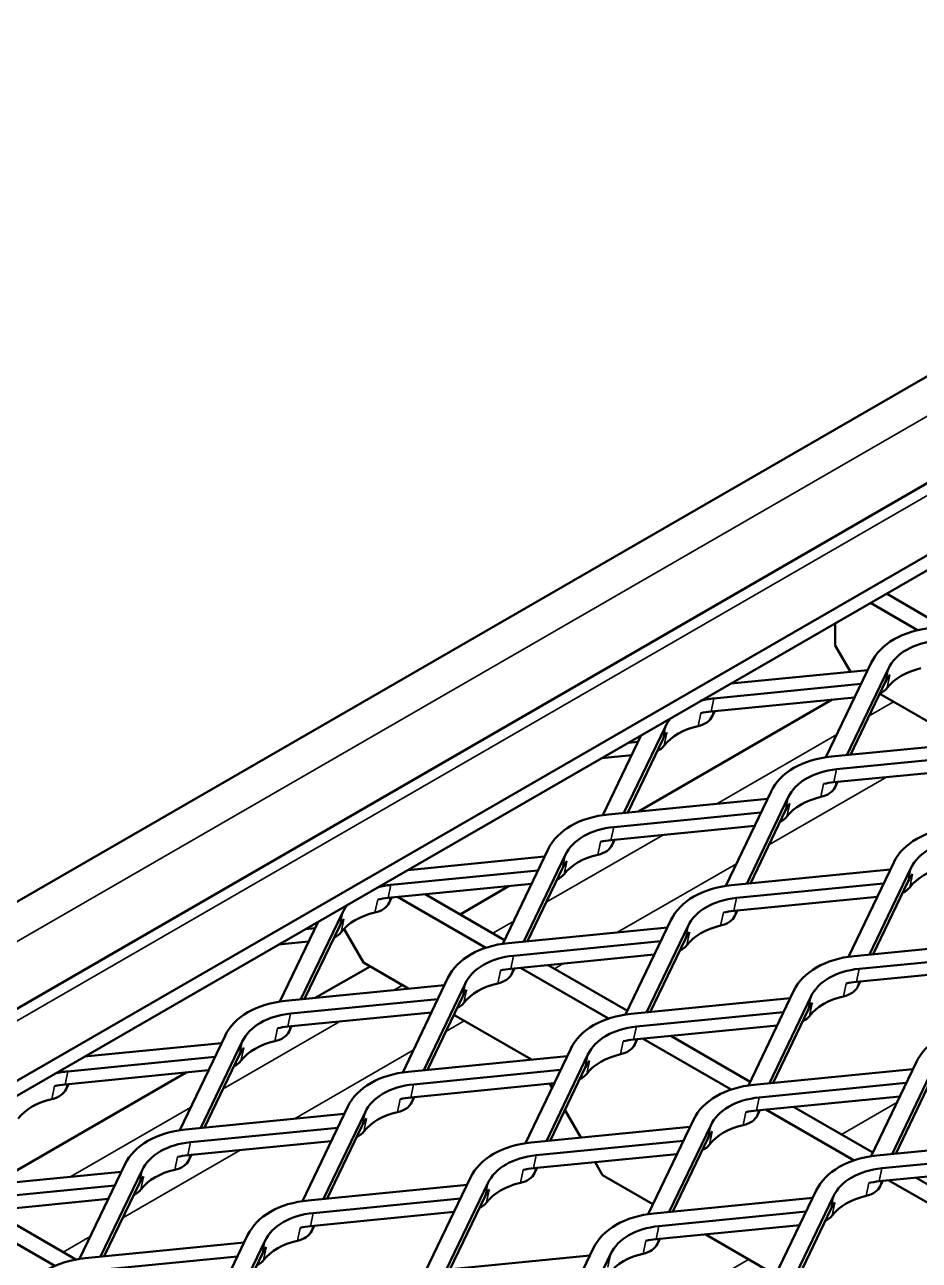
# Model space of a CAD drawing. Header units: millimetres. Extents: x 0 to 1485, y 0 to 1050.
# Drawn here: x 1001.5 to 1099.4, y 458.4 to 593.7 of the extents above; entities that cross this region are included whole.
import ezdxf

# ---------------------------------------------------------------- set-up
doc = ezdxf.new("R2010")
doc.units = ezdxf.units.MM
doc.header["$LTSCALE"] = 2.5
doc.layers.add('Sichtbar (ISO)', color=7, linetype='Continuous', lineweight=50)
doc.layers.add('Sichtbar schmal (ISO)', color=7, linetype='Continuous', lineweight=35)

msp = doc.modelspace()

# ---------------------------------------------------------------- linework, layer by layer
at = {"layer": 'Sichtbar (ISO)'}
for p, q in [((1166.9679, 593.6837), (744.118, 349.5513)), ((764.1597, 349.4112), (1168.3821, 582.7891)), ((1168.3821, 574.9043), (779.4734, 350.3678)), ((1168.3821, 573.2713), (780.8876, 349.5513)), ((1099.2626, 527.3971), (1094.0941, 530.3811)), ((1095.8618, 531.4017), (1100.6846, 528.6173)), ((1090.2468, 525.7104), (1090.2468, 528.1599)), ((1090.2468, 525.7104), (1091.9007, 522.8458)), ((1089.2239, 513.4883), (1094.1785, 523.8255)), ((1093.7983, 523.0324), (1078.8121, 521.5581)), ((1096.0623, 523.1989), (1091.524, 513.7302)), ((1076.9654, 519.93), (1093.0708, 521.5145)), ((1091.9281, 513.77), (1095.7646, 521.7744)), ((1068.7043, 507.5574), (1089.9263, 519.8099)), ((1076.6677, 518.5055), (1092.369, 520.0502)), ((1095.1267, 520.4435), (1104.537, 515.0105)), ((1076.7932, 517.9802), (1077.0637, 518.5444)), ((1067.1288, 507.4024), (1071.6671, 516.871)), ((1069.0196, 515.9044), (1064.8287, 507.1604)), ((1067.5329, 507.4421), (1071.3694, 515.4465)), ((1068.6756, 515.1866), (1067.5917, 515.08)), ((1107.2334, 515.2757), (1089.8412, 513.5647)), ((1064.6788, 513.3982), (1067.9738, 513.7223)), ((1090.4004, 512.1733), (1106.5058, 513.7577)), ((1090.1027, 510.7488), (1105.804, 512.2935)), ((1090.2282, 510.2235), (1090.4987, 510.7877)), ((1065.446, 507.2368), (1082.8382, 508.9479)), ((1083.2183, 509.7409), (1078.2637, 499.4037)), ((1080.5638, 499.6456), (1085.1021, 509.1143)), ((1082.1106, 507.4299), (1066.0052, 505.8454)), ((1080.9679, 499.6854), (1084.8044, 507.6898)), ((1065.7075, 504.4209), (1081.4088, 505.9656)), ((1053.8685, 493.0759), (1058.8231, 503.4131)), ((1065.8331, 503.8956), (1066.1035, 504.4599)), ((1058.443, 502.62), (1043.4568, 501.1457)), ((1060.707, 502.7865), (1056.1687, 493.3178)), ((1096.6533, 501.9842), (1091.6987, 491.647)), ((1041.6101, 499.5176), (1057.7154, 501.102)), ((1056.5727, 493.3576), (1060.4092, 501.3619)), ((1078.881, 499.4801), (1096.2732, 501.1912)), ((1093.9989, 491.8889), (1098.5372, 501.3576)), ((1041.3123, 498.0931), (1057.0136, 499.6378)), ((1049.1928, 496.2924), (1054.571, 499.3975)), ((1095.5457, 499.6732), (1079.4403, 498.0887)), ((1094.403, 491.9287), (1098.2394, 499.9331)), ((1041.4379, 497.5678), (1041.7083, 498.132)), ((1051.9979, 492.6316), (1042.3599, 498.1961)), ((1045.3807, 498.4933), (1054.0626, 493.4808)), ((1079.1425, 496.6642), (1094.8438, 498.2089)), ((1031.7735, 486.99), (1036.3118, 496.4586)), ((1079.2681, 496.1389), (1079.5385, 496.7032)), ((1033.6643, 495.492), (1029.4733, 486.748)), ((1067.3035, 485.3192), (1072.2582, 495.6564)), ((1032.1776, 487.0297), (1036.014, 495.0341)), ((1033.3203, 494.7742), (1032.2364, 494.6676)), ((1036.5067, 494.6835), (1036.5067, 494.7342)), ((1036.5067, 494.6835), (1038.628, 491.0093)), ((1071.878, 494.8633), (1054.4858, 493.1522)), ((1074.142, 495.0297), (1069.6037, 485.5611)), ((1029.3234, 492.9858), (1032.6184, 493.3099)), ((1055.0451, 491.7609), (1071.1505, 493.3453)), ((1070.0078, 485.6008), (1073.8443, 493.6052)), ((1092.316, 491.7234), (1109.7083, 493.4344)), ((1038.628, 491.0093), (1043.5782, 488.1513)), ((1054.7474, 490.3364), (1070.4487, 491.8811)), ((1108.9807, 491.9165), (1092.8753, 490.332)), ((1033.349, 487.145), (1039.3351, 490.601)), ((1054.8729, 489.811), (1055.1434, 490.3753)), ((1065.4329, 484.8749), (1055.7949, 490.4394)), ((1058.8157, 490.7366), (1067.4976, 485.7241)), ((1092.5776, 488.9075), (1108.2789, 490.4522)), ((1030.0906, 486.8244), (1047.4829, 488.5355)), ((1047.863, 489.3285), (1042.9084, 478.9913)), ((1045.2085, 479.2332), (1049.7468, 488.7019)), ((1092.7031, 488.3822), (1092.9736, 488.9464)), ((1046.7553, 487.0175), (1030.6499, 485.433)), ((1045.6126, 479.273), (1049.4491, 487.2774)), ((1085.3131, 487.1066), (1067.9209, 485.3955)), ((1080.7386, 477.5624), (1085.6932, 487.8997)), ((1087.577, 487.273), (1083.0387, 477.8044)), ((1068.4801, 484.0041), (1084.5855, 485.5886)), ((1083.4428, 477.8441), (1087.2793, 485.8485)), ((1030.3522, 484.0085), (1046.0535, 485.5532)), ((1048.5047, 485.307), (1057.0132, 480.3946)), ((1018.5132, 472.6635), (1023.4678, 483.0007)), ((1030.4777, 483.4832), (1030.7482, 484.0475)), ((1068.1824, 482.5796), (1083.8837, 484.1243)), ((1072.2507, 482.9799), (1080.9327, 477.9674)), ((1023.0877, 482.2076), (1008.1015, 480.7333)), ((1025.3516, 482.374), (1020.8133, 472.9054)), ((1061.298, 481.5718), (1056.3434, 471.2346)), ((1068.3079, 482.0543), (1068.5784, 482.6186)), ((1078.8679, 477.1182), (1069.2299, 482.6827)), ((1006.2547, 479.1052), (1022.3601, 480.6896)), ((1021.2174, 472.9451), (1025.0539, 480.9495)), ((1043.5257, 479.0677), (1060.9179, 480.7787)), ((1058.6435, 471.4765), (1063.1818, 480.9452)), ((997.9936, 466.7325), (1019.2156, 478.9851)), ((1005.957, 477.6807), (1021.6583, 479.2254)), ((1060.1903, 479.2608), (1044.0849, 477.6763)), ((1059.0476, 471.5163), (1062.8841, 479.5207)), ((1098.7481, 479.3499), (1081.3559, 477.6388)), ((1094.1736, 469.8057), (1099.1282, 480.1429)), ((1101.012, 479.5163), (1096.4737, 470.0476)), ((1006.0825, 477.1553), (1006.353, 477.7196)), ((1043.7872, 476.2518), (1059.4885, 477.7965)), ((1059.0114, 477.7496), (1059.2598, 477.3194)), ((1081.9151, 476.2474), (1098.0205, 477.8319)), ((1096.8778, 470.0874), (1100.7143, 478.0918)), ((1043.9127, 475.7265), (1044.1832, 476.2907)), ((1081.6174, 474.8229), (1097.3187, 476.3676)), ((1031.9482, 464.9067), (1036.9028, 475.244)), ((1060.6636, 474.8879), (1062.4188, 471.8479)), ((1081.743, 474.2976), (1082.0134, 474.8619)), ((1092.303, 469.3615), (1082.665, 474.926)), ((1085.6857, 475.2232), (1094.3677, 470.2106)), ((1036.5227, 474.4509), (1019.1305, 472.7398)), ((1038.7866, 474.6173), (1034.2483, 465.1487)), ((1074.733, 473.8151), (1069.7784, 463.4779)), ((1019.6898, 471.3484), (1035.7951, 472.9329)), ((1034.6524, 465.1884), (1038.4889, 473.1928)), ((1056.9607, 471.311), (1074.3529, 473.022)), ((1072.0786, 463.7198), (1076.6169, 473.1884)), ((1019.392, 469.9239), (1035.0933, 471.4687)), ((1073.6253, 471.504), (1057.52, 469.9196)), ((1072.4826, 463.7596), (1076.3191, 471.7639)), ((1112.1831, 471.5932), (1094.7909, 469.8821)), ((1019.5176, 469.3986), (1019.788, 469.9629)), ((1057.2222, 468.4951), (1072.9235, 470.0398)), ((1095.3502, 468.4907), (1111.4556, 470.0752)), ((994.7353, 466.412), (1012.1275, 468.123)), ((1012.5076, 468.9161), (1007.553, 458.5789)), ((1009.8532, 458.8208), (1014.3915, 468.2895)), ((1057.3478, 467.9698), (1057.6182, 468.534)), ((1063.9712, 469.159), (1064.791, 467.7391)), ((1095.0524, 467.0662), (1110.7537, 468.6109)), ((1010.2572, 458.8606), (1014.0937, 466.865)), ((1049.9577, 466.6942), (1032.5655, 464.9831)), ((1045.3832, 457.15), (1050.3378, 467.4872)), ((1052.2217, 466.8606), (1047.6834, 457.392)), ((1064.791, 467.7391), (1070.2971, 464.5601)), ((1095.178, 466.5409), (1095.4484, 467.1052)), ((1105.738, 461.6048), (1096.1, 467.1693)), ((1099.1208, 467.4664), (1107.8027, 462.4539)), ((1011.3999, 466.6051), (995.2946, 465.0206)), ((1048.0875, 457.4317), (1051.9239, 465.4361)), ((1088.1681, 466.0584), (1083.2134, 455.7212)), ((1085.5136, 455.9631), (1090.0519, 465.4317)), ((994.9968, 463.5961), (1010.6981, 465.1408)), ((1033.1248, 463.5917), (1049.2302, 465.1762)), ((1070.3957, 463.5542), (1087.7879, 465.2653)), ((1085.9177, 456.0028), (1089.7542, 464.0072)), ((1004.8369, 457.8063), (995.2516, 463.3404)), ((997.8568, 463.8775), (1007.1507, 458.5116)), ((1032.8271, 462.1672), (1048.5283, 463.7119)), ((1087.0604, 463.7473), (1070.955, 462.1629)), ((1032.9526, 461.6419), (1033.223, 462.2062)), ((1070.6573, 460.7384), (1086.3586, 462.2831)), ((1076.0054, 461.2645), (1083.7322, 456.8034)), ((1008.1703, 458.6553), (1025.5625, 460.3663)), ((1025.9427, 461.1594), (1020.988, 450.8222)), ((1023.2882, 451.0641), (1027.8265, 460.5328)), ((1070.7828, 460.213), (1071.0533, 460.7773)), ((1024.835, 458.8483), (1008.7296, 457.2639)), ((1023.6923, 451.1039), (1027.5288, 459.1083)), ((1063.3928, 458.9375), (1046.0006, 457.2264)), ((1058.8183, 449.3933), (1063.7729, 459.7305)), ((1065.6567, 459.1039), (1061.1184, 449.6352))]:
    msp.add_line(p, q, dxfattribs=at)
for centre, major_axis, start_param, end_param in [((1103.5976, 520.6923), (-9.7885, 2.0459), 5.14148013, 6.11622732), ((1103.5976, 520.6923), (-7.8308, 1.6367), 5.14148013, 6.11622732), ((1103.2999, 519.2678), (-7.8308, 1.6367), 5.96226963, 6.11622732), ((1103.0022, 517.8433), (-7.8308, 1.6367), 5.29543781, 5.96226963), ((1093.2715, 522.3086), (2.9365, -0.6138), 5.54107457, 5.96226963), ((1079.2024, 514.3644), (7.8308, -1.6367), 1.99988748, 2.18940182), ((1078.9047, 512.9399), (7.8308, -1.6367), 1.99988748, 2.15384516), ((1078.607, 511.5154), (-7.8308, 1.6367), 5.29543781, 5.96226963), ((1079.2024, 514.3644), (-7.8308, 1.6367), 5.92671297, 6.11622732), ((1073.9675, 518.9201), (2.9365, -0.6138), 5.29543781, 6.11622732), ((1078.9047, 512.9399), (-7.8308, 1.6367), 5.96226963, 6.11622732), ((1068.8763, 515.9808), (2.9365, -0.6138), 5.54107457, 5.96226963), ((1092.6375, 506.6077), (-9.7885, 2.0459), 5.14148013, 6.11622732), ((1092.6375, 506.6077), (-7.8308, 1.6367), 5.14148013, 6.11622732), ((1087.4025, 511.1634), (2.9365, -0.6138), 5.29543781, 6.11622732), ((1092.3397, 505.1832), (7.8308, -1.6367), 1.99988748, 2.15384516), ((1092.042, 503.7587), (-7.8308, 1.6367), 5.29543781, 5.96226963), ((1068.2423, 500.2799), (-9.7885, 2.0459), 5.14148013, 6.11622732), ((1092.3397, 505.1832), (-7.8308, 1.6367), 5.96226963, 6.11622732), ((1082.3113, 508.224), (2.9365, -0.6138), 5.54107457, 5.96226963), ((1068.2423, 500.2799), (-7.8308, 1.6367), 5.14148013, 6.11622732), ((1106.0725, 498.851), (-9.7885, 2.0459), 5.14148013, 6.11622732), ((1063.0073, 504.8356), (2.9365, -0.6138), 5.29543781, 6.11622732), ((1067.9446, 498.8554), (7.8308, -1.6367), 1.99988748, 2.15384516), ((1106.0725, 498.851), (-7.8308, 1.6367), 5.14148013, 6.11622732), ((1067.9446, 498.8554), (-7.8308, 1.6367), 5.96226963, 6.11622732), ((1067.6468, 497.4309), (-7.8308, 1.6367), 5.29543781, 5.96226963), ((1057.9161, 501.8962), (2.9365, -0.6138), 5.54107457, 5.96226963), ((1105.7748, 497.4265), (-7.8308, 1.6367), 5.96226963, 6.11622732), ((1105.477, 496.002), (-7.8308, 1.6367), 5.29543781, 5.96226963), ((1043.8471, 493.952), (7.8308, -1.6367), 1.99988748, 2.18940182), ((1081.6773, 492.5231), (-9.7885, 2.0459), 5.14148013, 6.11622732), ((1095.7464, 500.4673), (2.9365, -0.6138), 5.54107457, 5.96226963), ((1043.5494, 492.5275), (7.8308, -1.6367), 1.99988748, 2.15384516), ((1081.6773, 492.5231), (-7.8308, 1.6367), 5.14148013, 6.11622732), ((1043.2516, 491.103), (-7.8308, 1.6367), 5.29543781, 5.96226963), ((1043.8471, 493.952), (-7.8308, 1.6367), 5.92671297, 6.11622732), ((1038.6121, 498.5077), (2.9365, -0.6138), 5.29543781, 6.11622732), ((1081.3796, 491.0986), (7.8308, -1.6367), 1.99988748, 2.15384516), ((1043.5494, 492.5275), (-7.8308, 1.6367), 5.96226963, 6.11622732), ((1081.0819, 489.6741), (-7.8308, 1.6367), 5.29543781, 5.96226963), ((1076.4423, 497.0789), (2.9365, -0.6138), 5.29543781, 6.11622732), ((1033.521, 495.5683), (2.9365, -0.6138), 5.54107457, 5.96226963), ((1081.3796, 491.0986), (-7.8308, 1.6367), 5.96226963, 6.11622732), ((1057.2821, 486.1953), (-9.7885, 2.0459), 5.14148013, 6.11622732), ((1071.3512, 494.1395), (2.9365, -0.6138), 5.54107457, 5.96226963), ((1057.2821, 486.1953), (-7.8308, 1.6367), 5.14148013, 6.11622732), ((1095.1123, 484.7664), (-9.7885, 2.0459), 5.14148013, 6.11622732), ((1052.0472, 490.751), (2.9365, -0.6138), 5.29543781, 6.11622732), ((1056.9844, 484.7708), (7.8308, -1.6367), 1.99988748, 2.15384516), ((1095.1123, 484.7664), (-7.8308, 1.6367), 5.14148013, 6.11622732), ((1056.6867, 483.3463), (-7.8308, 1.6367), 5.29543781, 5.96226963), ((1089.8774, 489.3221), (2.9365, -0.6138), 5.29543781, 6.11622732), ((1094.8146, 483.3419), (7.8308, -1.6367), 1.99988748, 2.15384516), ((1056.9844, 484.7708), (-7.8308, 1.6367), 5.96226963, 6.11622732), ((1094.5169, 481.9174), (-7.8308, 1.6367), 5.29543781, 5.96226963), ((1032.8869, 479.8674), (-9.7885, 2.0459), 5.14148013, 6.11622732), ((1046.956, 487.8116), (2.9365, -0.6138), 5.54107457, 5.96226963), ((1094.8146, 483.3419), (-7.8308, 1.6367), 5.96226963, 6.11622732), ((1032.8869, 479.8674), (-7.8308, 1.6367), 5.14148013, 6.11622732), ((1070.7172, 478.4386), (-9.7885, 2.0459), 5.14148013, 6.11622732), ((1084.7862, 486.3828), (2.9365, -0.6138), 5.54107457, 5.96226963), ((1027.652, 484.4232), (2.9365, -0.6138), 5.29543781, 6.11622732), ((1032.5892, 478.4429), (7.8308, -1.6367), 1.99988748, 2.15384516), ((1070.7172, 478.4386), (-7.8308, 1.6367), 5.14148013, 6.11622732), ((1108.5474, 477.0097), (-9.7885, 2.0459), 5.14148013, 6.11622732), ((1032.5892, 478.4429), (-7.8308, 1.6367), 5.96226963, 6.11622732), ((1032.2915, 477.0184), (-7.8308, 1.6367), 5.29543781, 5.96226963), ((1065.4822, 482.9943), (2.9365, -0.6138), 5.29543781, 6.11622732), ((1070.4194, 477.0141), (7.8308, -1.6367), 1.99988748, 2.15384516), ((1022.5608, 481.4838), (2.9365, -0.6138), 5.54107457, 5.96226963), ((1070.4194, 477.0141), (-7.8308, 1.6367), 5.96226963, 6.11622732), ((1070.1217, 475.5896), (-7.8308, 1.6367), 5.29543781, 5.96226963), ((1008.4918, 473.5396), (7.8308, -1.6367), 1.99988748, 2.18940182), ((1046.322, 472.1107), (-9.7885, 2.0459), 5.14148013, 6.11622732), ((1060.391, 480.0549), (2.9365, -0.6138), 5.54107457, 5.96226963), ((1008.194, 472.1151), (7.8308, -1.6367), 1.99988748, 2.15384516), ((1046.322, 472.1107), (-7.8308, 1.6367), 5.14148013, 6.11622732), ((1084.1522, 470.6819), (-9.7885, 2.0459), 5.14148013, 6.11622732), ((1003.2568, 478.0953), (2.9365, -0.6138), 5.29543781, 6.11622732), ((1046.0242, 470.6862), (7.8308, -1.6367), 1.99988748, 2.15384516), ((1084.1522, 470.6819), (-7.8308, 1.6367), 5.14148013, 6.11622732), ((1007.8963, 470.6906), (-7.8308, 1.6367), 5.29543781, 5.96226963), ((1041.087, 476.6664), (2.9365, -0.6138), 5.29543781, 6.11622732), ((1083.8545, 469.2574), (7.8308, -1.6367), 1.99988748, 2.15384516), ((1046.0242, 470.6862), (-7.8308, 1.6367), 5.96226963, 6.11622732), ((1045.7265, 469.2617), (-7.8308, 1.6367), 5.29543781, 5.96226963), ((1078.9172, 475.2376), (2.9365, -0.6138), 5.29543781, 6.11622732), ((1021.9268, 465.7829), (-9.7885, 2.0459), 5.14148013, 6.11622732), ((1035.9958, 473.7271), (2.9365, -0.6138), 5.54107457, 5.96226963), ((1083.8545, 469.2574), (-7.8308, 1.6367), 5.96226963, 6.11622732), ((1083.5567, 467.8329), (-7.8308, 1.6367), 5.29543781, 5.96226963), ((1021.9268, 465.7829), (-7.8308, 1.6367), 5.14148013, 6.11622732), ((1059.757, 464.354), (-9.7885, 2.0459), 5.14148013, 6.11622732), ((1073.826, 472.2982), (2.9365, -0.6138), 5.54107457, 5.96226963), ((1016.6918, 470.3386), (2.9365, -0.6138), 5.29543781, 6.11622732), ((1021.6291, 464.3584), (7.8308, -1.6367), 1.99988748, 2.15384516), ((1059.757, 464.354), (-7.8308, 1.6367), 5.14148013, 6.11622732), ((1097.5872, 462.9251), (-9.7885, 2.0459), 5.14148013, 6.11622732), ((1021.3313, 462.9339), (-7.8308, 1.6367), 5.29543781, 5.96226963), ((1059.4593, 462.9295), (7.8308, -1.6367), 1.99988748, 2.15384516), ((1097.5872, 462.9251), (-7.8308, 1.6367), 5.14148013, 6.11622732), ((1021.6291, 464.3584), (-7.8308, 1.6367), 5.96226963, 6.11622732), ((1059.1615, 461.505), (-7.8308, 1.6367), 5.29543781, 5.96226963), ((1054.522, 468.9097), (2.9365, -0.6138), 5.29543781, 6.11622732), ((1097.2895, 461.5006), (7.8308, -1.6367), 1.99988748, 2.15384516), ((1011.6006, 467.3992), (2.9365, -0.6138), 5.54107457, 5.96226963), ((1059.4593, 462.9295), (-7.8308, 1.6367), 5.96226963, 6.11622732), ((1096.9918, 460.0761), (-7.8308, 1.6367), 5.29543781, 5.96226963), ((1092.3522, 467.4809), (2.9365, -0.6138), 5.29543781, 6.11622732), ((1035.3618, 458.0262), (-9.7885, 2.0459), 5.14148013, 6.11622732), ((1049.4309, 465.9703), (2.9365, -0.6138), 5.54107457, 5.96226963), ((1097.2895, 461.5006), (-7.8308, 1.6367), 5.96226963, 6.11622732), ((1035.3618, 458.0262), (-7.8308, 1.6367), 5.14148013, 6.11622732), ((1073.192, 456.5973), (-9.7885, 2.0459), 5.14148013, 6.11622732), ((1087.2611, 464.5415), (2.9365, -0.6138), 5.54107457, 5.96226963), ((1030.1268, 462.5819), (2.9365, -0.6138), 5.29543781, 6.11622732), ((1035.0641, 456.6017), (7.8308, -1.6367), 1.99988748, 2.15384516), ((1073.192, 456.5973), (-7.8308, 1.6367), 5.14148013, 6.11622732), ((1034.7664, 455.1772), (-7.8308, 1.6367), 5.29543781, 5.96226963), ((1067.9571, 461.153), (2.9365, -0.6138), 5.29543781, 6.11622732), ((1072.8943, 455.1728), (7.8308, -1.6367), 1.99988748, 2.15384516), ((1010.9666, 451.6983), (-9.7885, 2.0459), 5.14148013, 6.11622732), ((1035.0641, 456.6017), (-7.8308, 1.6367), 5.96226963, 6.11622732), ((1072.5966, 453.7483), (-7.8308, 1.6367), 5.29543781, 5.96226963), ((1025.0357, 459.6425), (2.9365, -0.6138), 5.54107457, 5.96226963)]:
    msp.add_ellipse(centre, major_axis=major_axis, ratio=0.68595823, start_param=start_param, end_param=end_param, dxfattribs=at)
at = {"layer": 'Sichtbar schmal (ISO)'}
for p, q in [((1167.675, 589.7316), (750.9633, 349.143)), ((1168.3821, 581.4363), (768.1597, 350.3678)), ((1095.7646, 521.7744), (1096.0623, 523.1989)), ((1096.223, 522.5153), (1095.9253, 521.0908)), ((1076.9654, 519.93), (1076.6677, 518.5055)), ((1096.6418, 519.5688), (1093.9673, 518.0246)), ((1075.2328, 516.9007), (1075.5305, 518.3252)), ((1076.7932, 517.9802), (1076.9079, 518.5291)), ((1071.6671, 516.871), (1071.3694, 515.4465)), ((1071.5301, 514.7629), (1071.8278, 516.1874)), ((1090.4151, 515.9738), (1077.3027, 508.4033)), ((1082.9827, 503.8891), (1095.8421, 511.3134)), ((1090.4004, 512.1733), (1090.1027, 510.7488)), ((1088.6678, 509.144), (1088.9655, 510.5685)), ((1090.2282, 510.2235), (1090.343, 510.7724)), ((1085.1021, 509.1143), (1084.8044, 507.6898)), ((1084.9651, 507.0062), (1085.2629, 508.4307)), ((1071.3699, 504.978), (1058.612, 497.6122)), ((1065.7075, 504.4209), (1066.0052, 505.8454)), ((1064.5704, 504.2406), (1064.2726, 502.8161)), ((1065.9478, 504.4446), (1065.8331, 503.8956)), ((1060.4092, 501.3619), (1060.707, 502.7865)), ((1060.8677, 502.1029), (1060.57, 500.6784)), ((1066.4195, 494.3263), (1079.4305, 501.8382)), ((1098.5372, 501.3576), (1098.2394, 499.9331)), ((1098.4002, 499.2495), (1098.6979, 500.674)), ((1041.6101, 499.5176), (1041.3123, 498.0931)), ((1039.8774, 496.4883), (1040.1752, 497.9128)), ((1041.4379, 497.5678), (1041.5526, 498.1167)), ((1079.1425, 496.6642), (1079.4403, 498.0887)), ((1036.3118, 496.4586), (1036.014, 495.0341)), ((1078.0054, 496.4839), (1077.7077, 495.0594)), ((1079.3828, 496.6878), (1079.2681, 496.1389)), ((1036.1748, 494.3505), (1036.4725, 495.775)), ((1055.0598, 495.5614), (1052.7594, 494.2332)), ((1073.8443, 493.6052), (1074.142, 495.0297)), ((1074.3027, 494.3462), (1074.005, 492.9217)), ((1055.0451, 491.7609), (1054.7474, 490.3364)), ((1053.3125, 488.7315), (1053.6102, 490.156)), ((1054.8729, 489.811), (1054.9876, 490.36)), ((1059.5088, 490.3364), (1060.4868, 490.901)), ((1092.5776, 488.9075), (1092.8753, 490.332)), ((1042.9017, 488.5419), (1041.9473, 487.9909)), ((1049.7468, 488.7019), (1049.4491, 487.2774)), ((1091.4404, 488.7272), (1091.1427, 487.3027)), ((1092.8178, 488.9311), (1092.7031, 488.3822)), ((1049.6098, 486.5938), (1049.9075, 488.0183)), ((1087.2793, 485.8485), (1087.577, 487.273)), ((1087.7377, 486.5894), (1087.44, 485.1649)), ((1036.0145, 484.5656), (1023.2567, 477.1998)), ((1030.3522, 484.0085), (1030.6499, 485.433)), ((1047.6274, 483.4766), (1049.6512, 484.6451)), ((1029.215, 483.8282), (1028.9173, 482.4037)), ((1030.5924, 484.0321), (1030.4777, 483.4832)), ((1068.4801, 484.0041), (1068.1824, 482.5796)), ((1025.0539, 480.9495), (1025.3516, 482.374)), ((1025.5124, 481.6905), (1025.2146, 480.266)), ((1066.7475, 480.9748), (1067.0452, 482.3993)), ((1068.3079, 482.0543), (1068.4227, 482.6033)), ((1031.0642, 473.9139), (1044.0752, 481.4258)), ((1063.1818, 480.9452), (1062.8841, 479.5207)), ((1063.0448, 478.8371), (1063.3426, 480.2616)), ((1006.2547, 479.1052), (1005.957, 477.6807)), ((1004.5221, 476.0758), (1004.8198, 477.5003)), ((1006.0825, 477.1553), (1006.1973, 477.7043)), ((1043.7872, 476.2518), (1044.0849, 477.6763)), ((1044.0275, 476.2754), (1043.9127, 475.7265)), ((1081.9151, 476.2474), (1081.6174, 474.8229)), ((1019.7045, 475.149), (1006.592, 467.5785)), ((1042.6501, 476.0715), (1042.3523, 474.647)), ((1081.743, 474.2976), (1081.8577, 474.8466)), ((1096.9921, 475.6863), (1090.9379, 472.1908)), ((1038.4889, 473.1928), (1038.7866, 474.6173)), ((1038.9474, 473.9337), (1038.6497, 472.5092)), ((1080.1825, 473.2181), (1080.4803, 474.6426)), ((1076.6169, 473.1884), (1076.3191, 471.7639)), ((1076.4799, 471.0804), (1076.7776, 472.5049)), ((1019.6898, 471.3484), (1019.392, 469.9239)), ((1012.272, 463.0642), (1025.1314, 470.4886)), ((1017.9571, 468.3191), (1018.2549, 469.7436)), ((1019.5176, 469.3986), (1019.6323, 469.9476)), ((1057.2222, 468.4951), (1057.52, 469.9196)), ((1014.3915, 468.2895), (1014.0937, 466.865)), ((1056.0851, 468.3148), (1055.7873, 466.8903)), ((1057.4625, 468.5187), (1057.3478, 467.9698)), ((1095.3502, 468.4907), (1095.0524, 467.0662)), ((1014.2545, 466.1814), (1014.5522, 467.6059)), ((1051.9239, 465.4361), (1052.2217, 466.8606)), ((1093.6176, 465.4614), (1093.9153, 466.8859)), ((1095.178, 466.5409), (1095.2927, 467.0898)), ((1052.3824, 466.177), (1052.0847, 464.7525)), ((1090.0519, 465.4317), (1089.7542, 464.0072)), ((1089.9149, 463.3237), (1090.2126, 464.7482)), ((1033.1248, 463.5917), (1032.8271, 462.1672)), ((1031.3922, 460.5624), (1031.6899, 461.9869)), ((1032.9526, 461.6419), (1033.0673, 462.1909)), ((1070.6573, 460.7384), (1070.955, 462.1629)), ((1005.7687, 459.3095), (1008.7199, 461.0134)), ((1027.8265, 460.5328), (1027.5288, 459.1083)), ((1069.5201, 460.558), (1069.2224, 459.1335)), ((1070.8975, 460.762), (1070.7828, 460.213)), ((1071.1928, 460.791), (1071.009, 460.6849)), ((1027.6895, 458.4247), (1027.9872, 459.8492)), ((1065.359, 457.6794), (1065.6567, 459.1039)), ((1066.2425, 450.1394), (1080.7586, 458.5202))]:
    msp.add_line(p, q, dxfattribs=at)

doc.saveas('drawing.dxf')
